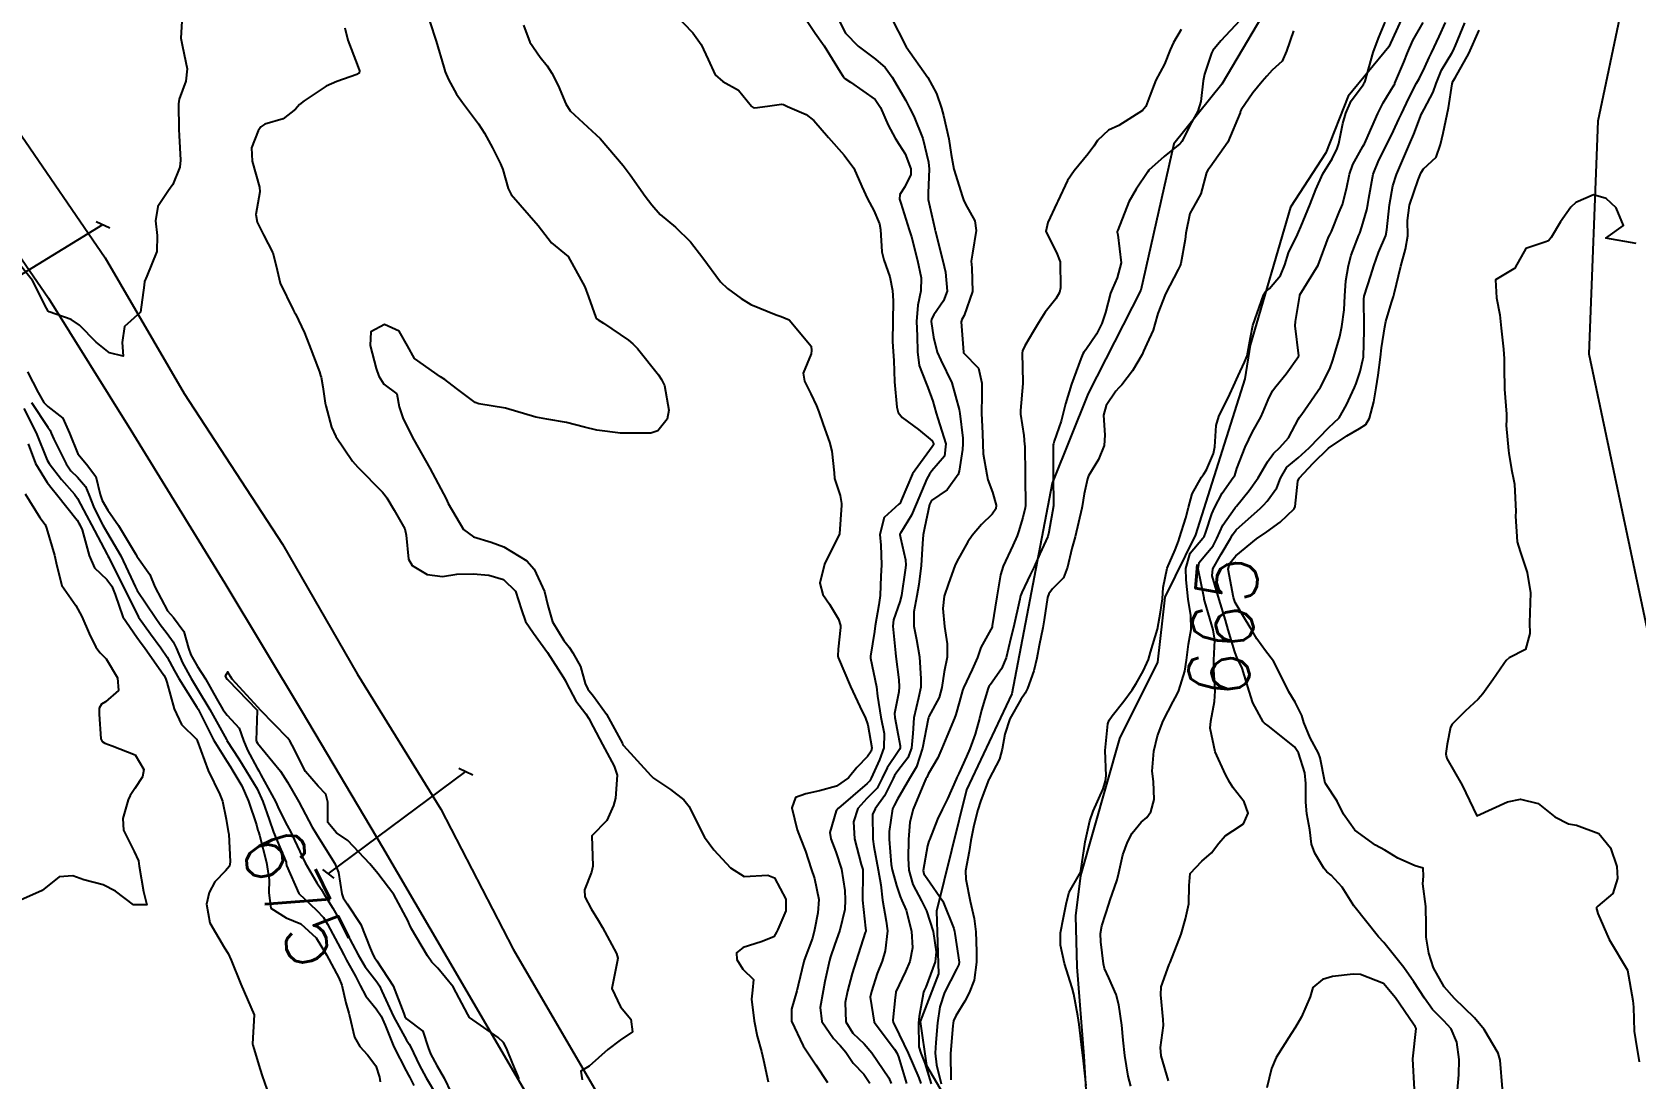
# Model space of a CAD drawing. Header units: metres. Extents: x 292545 to 299085, y 7450245 to 7463078.
# Drawn here: x 295154.9 to 295260, y 7462517.5 to 7462586.2 of the extents above; entities that cross this region are included whole.
import ezdxf
from ezdxf.enums import TextEntityAlignment as Align

# ---------------------------------------------------------------- set-up
doc = ezdxf.new("R2010")
doc.units = ezdxf.units.M
for name, color, linetype in [('Cotas', 45, 'Continuous'), ('Curvas de Nivel 1m', 11, 'Continuous'), ('Curvas de Nivel 5m', 15, 'Continuous'), ('Hidrografia', 140, 'Continuous'), ('Linha Férrea', 20, 'Continuous'), ('Pórtico', 62, 'Continuous')]:
    doc.layers.add(name, color=color, linetype=linetype)
doc.styles.add('Style-STANDARD', font='STANDARD.shx')

msp = doc.modelspace()

# ---------------------------------------------------------------- linework, layer by layer
at = {"layer": 'Curvas de Nivel 1m', "flags": 128}
for points, elevation in [([(295164.72, 7462587.28), (295164.63, 7462585.79), (295164.73, 7462585.25), (295165.04, 7462583.78), (295164.96, 7462582.98), (295164.51, 7462581.79), (295164.46, 7462581.48), (295164.49, 7462579.79), (295164.51, 7462579.4), (295164.61, 7462577.78), (295164.55, 7462577.33), (295164.09, 7462576.19), (295163.81, 7462575.79), (295163.12, 7462574.75), (295162.97, 7462573.81), (295163.07, 7462572.84), (295163.06, 7462571.8), (295162.4, 7462570.19), (295162.25, 7462569.82), (295162.23, 7462569.59), (295161.98, 7462567.82), (295160.94, 7462566.87), (295160.77, 7462565.83), (295160.84, 7462564.94), (295159.95, 7462565.14), (295159.07, 7462565.85), (295157.97, 7462566.96), (295157.44, 7462567.34), (295155.98, 7462567.85), (295155.92, 7462567.89), (295155.81, 7462568.07), (295154.89, 7462569.9), (295154.02, 7462570.98)], 673), ([(295175.38, 7462586.48), (295175.57, 7462585.66), (295176.18, 7462584.06), (295176.33, 7462583.65), (295176.32, 7462583.5), (295176.17, 7462583.4), (295174.86, 7462582.96), (295174.16, 7462582.64), (295172.71, 7462581.69), (295172.41, 7462581.43), (295172.14, 7462581.13), (295171.33, 7462580.51), (295170.13, 7462580.14), (295169.87, 7462579.98), (295169.69, 7462579.72), (295169.25, 7462578.59), (295169.3, 7462577.73), (295169.78, 7462576.02), (295169.81, 7462575.72), (295169.55, 7462574.23), (295169.63, 7462573.72), (295170.04, 7462572.9), (295170.66, 7462571.71), (295170.87, 7462570.86), (295171.14, 7462569.71), (295171.99, 7462567.97), (295172.08, 7462567.8), (295172.14, 7462567.7), (295172.74, 7462566.46), (295173.04, 7462565.68), (295173.71, 7462563.9), (295173.79, 7462563.67), (295173.82, 7462563.56), (295173.93, 7462562.91), (295174.09, 7462561.85), (295174.12, 7462561.68), (295174.51, 7462560.28), (295174.78, 7462559.67), (295175.87, 7462558.05), (295176.22, 7462557.65), (295177.85, 7462556.01), (295178.01, 7462555.8), (295178.12, 7462555.63), (295178.62, 7462554.83), (295179.31, 7462553.61), (295179.4, 7462553.2), (295179.55, 7462551.61), (295179.79, 7462551.21), (295180.78, 7462550.6), (295181.78, 7462550.48), (295182.73, 7462550.63), (295183.78, 7462550.66), (295184.81, 7462550.57), (295185.78, 7462550.29), (295186.57, 7462549.52), (295186.97, 7462548.3), (295187.23, 7462547.52), (295187.74, 7462546.76), (295188.66, 7462545.5), (295189.71, 7462543.86), (295189.84, 7462543.63), (295189.91, 7462543.49), (295190.53, 7462542.32), (295191.17, 7462541.47), (295191.38, 7462541.17), (295191.66, 7462540.61), (295192.26, 7462539.45), (295193.04, 7462538.04), (295193.24, 7462537.44), (295193.12, 7462535.94), (295192.99, 7462535.45), (295192.56, 7462534.48), (295191.58, 7462533.46), (295191.64, 7462531.47), (295191.55, 7462531.09), (295191.09, 7462529.92), (295191.12, 7462529.47), (295191.52, 7462528.67), (295191.99, 7462527.94), (295192.27, 7462527.46), (295193.18, 7462525.75), (295193.28, 7462525.44), (295193.24, 7462525.2), (295192.89, 7462523.45), (295193.44, 7462522.24), (295194.13, 7462521.43), (295194.23, 7462520.62), (295193.42, 7462520.07), (295192.63, 7462519.45), (295191.4, 7462518.35), (295190.84, 7462518.03), (295190.94, 7462517.47)], 672), ([(295180.94, 7462586.87), (295181.36, 7462585.59), (295181.86, 7462583.9), (295181.96, 7462583.58), (295182.17, 7462583.08), (295182.7, 7462582.11), (295183.09, 7462581.57), (295184.13, 7462580.17), (295184.53, 7462579.55), (295185.06, 7462578.59), (295185.59, 7462577.54), (295185.74, 7462577.17), (295186.08, 7462575.94), (295186.28, 7462575.53), (295188.05, 7462573.51), (295188.92, 7462572.37), (295190.03, 7462571.48), (295191.11, 7462569.47), (295191.36, 7462568.83), (295191.84, 7462567.46), (295191.89, 7462567.37), (295191.98, 7462567.31), (295192.34, 7462567.1), (295193.97, 7462565.99), (295194.27, 7462565.74), (295194.56, 7462565.43), (295195.94, 7462563.71), (295196.14, 7462563.41), (295196.33, 7462563.01), (295196.62, 7462561.4), (295196.5, 7462560.8), (295195.89, 7462560.04), (295195.43, 7462559.88), (295193.89, 7462559.87), (295193.46, 7462559.87), (295191.89, 7462560.07), (295191.1, 7462560.27), (295189.9, 7462560.59), (295188.61, 7462560.8), (295187.91, 7462560.93), (295185.91, 7462561.53), (295184.17, 7462561.81), (295183.92, 7462561.9), (295182.7, 7462562.8), (295181.93, 7462563.4), (295181.65, 7462563.58), (295179.95, 7462564.77), (295179.48, 7462565.61), (295178.93, 7462566.57), (295177.98, 7462567), (295177.08, 7462566.53), (295177.04, 7462565.64), (295177.44, 7462564.13), (295177.61, 7462563.63), (295177.93, 7462563.09), (295178.78, 7462562.47), (295178.94, 7462561.61), (295179.18, 7462560.88), (295179.81, 7462559.6), (295179.89, 7462559.44), (295180.95, 7462557.59), (295181.85, 7462555.91), (295182.01, 7462555.58), (295182.15, 7462555.26), (295183.16, 7462553.57), (295183.81, 7462553.08), (295184.98, 7462552.72), (295185.8, 7462552.43), (295187.3, 7462551.51), (295187.79, 7462550.97), (295188.46, 7462549.5), (295188.68, 7462548.58), (295188.99, 7462547.5), (295189.73, 7462546.29), (295190.08, 7462545.84), (295190.33, 7462545.48), (295190.82, 7462544.58), (295191.14, 7462543.47), (295191.31, 7462543.08), (295191.68, 7462542.62), (295192.54, 7462541.45), (295193.58, 7462539.52), (295193.61, 7462539.44), (295193.65, 7462539.39), (295195.45, 7462537.42), (295195.62, 7462537.25), (295196.72, 7462536.51), (295197.61, 7462535.82), (295197.95, 7462535.39), (295198.31, 7462534.67), (295198.95, 7462533.38), (295199.57, 7462532.55), (295200.66, 7462531.36), (295201.55, 7462530.8), (295203.12, 7462530.89), (295203.55, 7462530.71), (295204.28, 7462529.31), (295204.29, 7462528.54), (295203.77, 7462527.32), (295203.68, 7462527.14), (295203.5, 7462526.85), (295202.68, 7462526.52), (295201.49, 7462526.14), (295201.05, 7462525.79), (295201.08, 7462525.35), (295201.48, 7462524.71), (295202.17, 7462524.04), (295202.11, 7462523.34), (295202.04, 7462522.76), (295202.21, 7462521.34), (295202.42, 7462520.33), (295202.7, 7462519.33), (295202.82, 7462518.75), (295203.14, 7462517.32)], 671), ([(295196.97, 7462587.4), (295198.2, 7462586.14), (295198.73, 7462585.38), (295199.2, 7462584.39), (295199.66, 7462583.38), (295200.17, 7462582.95), (295201.19, 7462582.38), (295202.04, 7462581.34), (295202.09, 7462581.29), (295202.14, 7462581.25), (295202.26, 7462581.22), (295203.08, 7462581.33), (295204, 7462581.47), (295204.14, 7462581.43), (295204.41, 7462581.32), (295205.63, 7462580.79), (295206.13, 7462580.4), (295207.08, 7462579.28), (295208.11, 7462578.12), (295208.74, 7462577.26), (295209.27, 7462576.07), (295209.64, 7462575.25), (295210.07, 7462574.48), (295210.43, 7462573.61), (295210.5, 7462573.24), (295210.58, 7462571.78), (295210.71, 7462571.24), (295211.11, 7462570.14), (295211.28, 7462569.23), (295211.32, 7462568.56), (295211.31, 7462567.23), (295211.29, 7462565.9), (295211.33, 7462565.23), (295211.37, 7462564.65), (295211.42, 7462563.24), (295211.56, 7462561.59), (295211.66, 7462561.23), (295211.91, 7462560.91), (295212.98, 7462560.13), (295213.89, 7462559.38), (295213.98, 7462559.2), (295213.97, 7462559.11), (295213.88, 7462558.99), (295212.6, 7462557.22), (295211.85, 7462555.47), (295211.78, 7462555.29), (295211.7, 7462555.23), (295210.73, 7462554.34), (295210.46, 7462553.24), (295210.52, 7462552.53), (295210.56, 7462551.24), (295210.53, 7462550.49), (295210.48, 7462549.24), (295210.38, 7462548.62), (295210.15, 7462547.25), (295210.11, 7462546.88), (295209.84, 7462545.25), (295209.85, 7462545.12), (295210.23, 7462543.24), (295210.31, 7462542.62), (295210.51, 7462541.24), (295210.73, 7462540.17), (295210.72, 7462539.24), (295210.43, 7462538.46), (295209.89, 7462537.25), (295209.79, 7462537.08), (295209.62, 7462536.89), (295207.75, 7462535.28), (295207.6, 7462535.1), (295207.18, 7462533.69), (295207.24, 7462533.28), (295207.57, 7462532.42), (295207.94, 7462531.27), (295208.16, 7462529.89), (295208.19, 7462529.27), (295208.17, 7462528.63), (295207.84, 7462527.28), (295207.49, 7462526.29), (295207.23, 7462525.54), (295207.15, 7462525.28), (295206.85, 7462523.91), (295206.73, 7462523.29), (295206.54, 7462522.2), (295206.66, 7462521.29), (295207.42, 7462520.17), (295207.86, 7462519.72), (295208.22, 7462519.27), (295208.7, 7462518.55), (295209.4, 7462517.83), (295209.79, 7462517.25)], 669), ([(295205.42, 7462587.3), (295206.21, 7462586.11), (295206.81, 7462585.28), (295207.86, 7462583.59), (295208.05, 7462583.27), (295208.17, 7462583.15), (295208.53, 7462582.9), (295210.15, 7462581.76), (295210.5, 7462581.24), (295210.99, 7462580.09), (295211.45, 7462579.23), (295211.72, 7462578.82), (295212.11, 7462578.21), (295212.48, 7462577.22), (295212.48, 7462576.84), (295212.09, 7462576.04), (295211.76, 7462575.54), (295211.75, 7462575.22), (295211.82, 7462574.97), (295212.06, 7462574.26), (295212.38, 7462573.22), (295212.52, 7462572.75), (295212.93, 7462571.21), (295213.16, 7462570.06), (295213.14, 7462569.21), (295212.94, 7462568.27), (295212.86, 7462567.21), (295212.91, 7462566.27), (295212.93, 7462565.21), (295213.04, 7462564.31), (295213.47, 7462563.21), (295213.6, 7462562.88), (295213.92, 7462561.98), (295214.14, 7462561.2), (295214.26, 7462560.84), (295214.78, 7462559.19), (295214.7, 7462558.37), (295213.86, 7462557.4), (295213.7, 7462557.2), (295213.54, 7462556.89), (295212.84, 7462555.22), (295212.54, 7462554.51), (295211.81, 7462553.33), (295211.77, 7462553.27), (295211.77, 7462553.23), (295211.81, 7462553.02), (295212.14, 7462551.57), (295212.15, 7462551.22), (295212.11, 7462550.9), (295211.87, 7462549.23), (295211.76, 7462548.82), (295211.34, 7462547.64), (295211.3, 7462547.23), (295211.48, 7462545.48), (295211.51, 7462545.23), (295211.7, 7462543.7), (295211.73, 7462543.23), (295211.69, 7462542.92), (295211.41, 7462541.5), (295211.43, 7462541.23), (295211.66, 7462540.07), (295211.79, 7462539.37), (295211.79, 7462539.23), (295211.75, 7462539.13), (295211.65, 7462538.99), (295210.94, 7462537.93), (295210.61, 7462537.24), (295210.27, 7462536.59), (295209.61, 7462535.91), (295209.02, 7462535.26), (295208.72, 7462534.39), (295208.8, 7462533.26), (295209.23, 7462531.58), (295209.33, 7462531.25), (295209.35, 7462531.05), (295209.32, 7462529.25), (295209.51, 7462527.4), (295209.53, 7462527.25), (295209.53, 7462527.22), (295209.5, 7462527.13), (295208.9, 7462525.26), (295208.65, 7462524.44), (295208.33, 7462523.27), (295208.18, 7462522.54), (295208.22, 7462521.27), (295208.69, 7462520.52), (295209.42, 7462519.82), (295209.94, 7462519.24), (295211.04, 7462517.59), (295211.19, 7462517.23)], 668), ([(295207.62, 7462587.28), (295208.21, 7462586.12), (295209.03, 7462585.26), (295210.18, 7462584.42), (295210.8, 7462583.86), (295211.26, 7462583.23), (295212.15, 7462581.7), (295212.41, 7462581.22), (295212.68, 7462580.67), (295213.28, 7462579.21), (295213.65, 7462577.66), (295213.69, 7462577.2), (295213.63, 7462575.65), (295213.63, 7462575.2), (295214.05, 7462573.28), (295214.07, 7462573.2), (295214.08, 7462573.17), (295214.58, 7462571.19), (295214.77, 7462570.44), (295214.87, 7462569.19), (295214.63, 7462568.56), (295213.99, 7462567.65), (295213.84, 7462567.35), (295213.82, 7462567.2), (295213.97, 7462566.17), (295214.22, 7462565.2), (295214.46, 7462564.68), (295215.17, 7462563.19), (295215.66, 7462561.43), (295215.71, 7462561.18), (295215.89, 7462559.55), (295215.9, 7462559.18), (295215.88, 7462558.82), (295215.66, 7462557.39), (295215.6, 7462557.18), (295214.87, 7462556.17), (295213.85, 7462555.47), (295213.7, 7462555.2), (295213.38, 7462553.65), (295213.29, 7462553.21), (295213.25, 7462552.65), (295213.16, 7462551.21), (295213.02, 7462549.96), (295212.89, 7462549.21), (295212.69, 7462548.15), (295212.69, 7462547.22), (295212.86, 7462546.34), (295213.05, 7462545.21), (295213.15, 7462543.76), (295213.14, 7462543.21), (295212.98, 7462542.51), (295212.68, 7462541.21), (295212.62, 7462540.17), (295212.52, 7462539.22), (295212.28, 7462538.59), (295211.63, 7462537.72), (295211.42, 7462537.43), (295211.33, 7462537.23), (295210.77, 7462536.08), (295210.14, 7462535.24), (295209.98, 7462534.86), (295210, 7462533.25), (295210.05, 7462532.77), (295210.35, 7462531.24), (295210.52, 7462530.26), (295210.63, 7462529.24), (295210.88, 7462527.87), (295210.96, 7462527.24), (295210.81, 7462525.92), (295210.61, 7462525.24), (295210.29, 7462524.43), (295209.9, 7462523.25), (295209.82, 7462522.88), (295210.09, 7462521.24), (295211.42, 7462519.47), (295211.56, 7462519.23), (295211.67, 7462518.97), (295212.21, 7462517.22)], 667), ([(295211.15, 7462587.24), (295212.19, 7462585.22), (295213.6, 7462583.21), (295214.16, 7462582.16), (295214.5, 7462581.2), (295214.62, 7462580.71), (295214.98, 7462579.19), (295215.14, 7462578.17), (295215.31, 7462577.19), (295215.87, 7462575.38), (295215.94, 7462575.18), (295216.07, 7462574.9), (295216.69, 7462573.8), (295216.78, 7462573.17), (295216.54, 7462571.68), (295216.45, 7462571.17), (295216.48, 7462570.72), (295216.53, 7462569.17), (295215.99, 7462567.6), (295215.83, 7462567.34), (295215.78, 7462567.18), (295215.93, 7462565.2), (295215.94, 7462565.18), (295215.95, 7462565.16), (295216.93, 7462564.15), (295217.15, 7462563.16), (295217.15, 7462562.39), (295217.13, 7462561.16), (295217.18, 7462559.88), (295217.2, 7462559.16), (295217.24, 7462558.52), (295217.47, 7462557.16), (295217.54, 7462556.83), (295217.85, 7462556.02), (295218.09, 7462555.15), (295218.07, 7462554.92), (295217.83, 7462554.57), (295217.11, 7462553.88), (295216.5, 7462553.17), (295216.23, 7462552.75), (295215.8, 7462552), (295215.51, 7462551.47), (295215.38, 7462551.18), (295214.95, 7462550.01), (295214.67, 7462549.19), (295214.58, 7462548.37), (295214.69, 7462547.19), (295214.86, 7462546.06), (295214.87, 7462545.19), (295214.68, 7462544.22), (295214.51, 7462543.19), (295214.34, 7462542.54), (295213.67, 7462541.3), (295213.64, 7462541.2), (295213.62, 7462541.15), (295213.26, 7462539.21), (295212.85, 7462538), (295212.4, 7462537.22), (295211.61, 7462535.87), (295211.39, 7462535.45), (295211.29, 7462535.23), (295211.07, 7462533.74), (295211.07, 7462533.24), (295211.2, 7462531.59), (295211.27, 7462531.23), (295211.54, 7462530.2), (295211.78, 7462529.48), (295211.9, 7462529.22), (295212.17, 7462528.58), (295212.52, 7462527.22), (295212.6, 7462526.11), (295212.42, 7462525.22), (295212.14, 7462524.56), (295211.5, 7462523.23), (295211.5, 7462523.2), (295211.46, 7462522.86), (295211.3, 7462521.37), (295211.32, 7462521.23), (295211.43, 7462521.02), (295212.32, 7462519.22), (295213.01, 7462517.59), (295213.14, 7462517.21)], 666), ([(295234.06, 7462586.96), (295232.82, 7462585.61), (295232.28, 7462584.99), (295232.19, 7462584.81), (295231.75, 7462583.43), (295231.66, 7462583), (295231.51, 7462581.64), (295231.3, 7462581), (295230.89, 7462580.25), (295230.25, 7462579.01), (295230.2, 7462578.93), (295230.12, 7462578.86), (295229.1, 7462578.03), (295228.1, 7462577.13), (295228.02, 7462577.03), (295227.25, 7462575.88), (295226.79, 7462575.05), (295226.05, 7462573.19), (295226.02, 7462573.1), (295226.02, 7462573.06), (295226.05, 7462572.89), (295226.27, 7462571.06), (295226.01, 7462570.06), (295225.7, 7462569.37), (295225.58, 7462569.06), (295225.26, 7462567.8), (295225.02, 7462567.07), (295224.67, 7462566.38), (295223.96, 7462565.35), (295223.84, 7462565.2), (295223.76, 7462565.08), (295223.63, 7462564.76), (295223.02, 7462563.09), (295222.63, 7462561.81), (295222.46, 7462561.1), (295222.34, 7462560.67), (295221.89, 7462559.35), (295221.83, 7462559.17), (295221.82, 7462559.11), (295221.81, 7462557.16), (295221.81, 7462557.11), (295221.84, 7462555.11), (295221.54, 7462553.39), (295221.46, 7462553.11), (295220.95, 7462551.97), (295220.57, 7462551.12), (295220.32, 7462550.59), (295219.77, 7462549.43), (295219.68, 7462549.22), (295219.65, 7462549.13), (295219.63, 7462549), (295219.22, 7462547.14), (295219.05, 7462546.45), (295218.74, 7462545.14), (295218.44, 7462544.42), (295217.7, 7462543.4), (295217.6, 7462543.26), (295217.56, 7462543.16), (295217.12, 7462541.72), (295216.98, 7462541.17), (295216.7, 7462540.13), (295216.36, 7462539.17), (295216.14, 7462538.68), (295215.63, 7462537.56), (295215.5, 7462537.3), (295215.45, 7462537.18), (295214.9, 7462535.9), (295214.54, 7462535.19), (295214.24, 7462534.55), (295213.7, 7462533.2), (295213.66, 7462533.11), (295213.57, 7462532.8), (295213.29, 7462531.2), (295213.33, 7462530.98), (295213.55, 7462530.67), (295214.59, 7462529.19), (295215.3, 7462527.38), (295215.36, 7462527.18), (295215.38, 7462527.06), (295215.49, 7462526.33), (295215.65, 7462525.18), (295215.63, 7462525.03), (295215.48, 7462524.73), (295214.7, 7462523.19), (295214.39, 7462522.26), (295214.23, 7462521.2), (295214.13, 7462519.91), (295214.08, 7462519.2), (295214.16, 7462518.44), (295214.48, 7462517.19)], 664), ([(295223.98, 7462517.08), (295223.8, 7462518.7), (295223.76, 7462519.08), (295223.73, 7462519.4), (295223.52, 7462521.09), (295223.44, 7462521.65), (295223.18, 7462523.09), (295223.07, 7462523.49), (295222.56, 7462525.1), (295222.31, 7462526.29), (295222.29, 7462527.1), (295222.5, 7462528.12), (295222.7, 7462529.1), (295222.86, 7462529.77), (295223.55, 7462530.95), (295223.62, 7462531.09), (295223.64, 7462531.18), (295223.92, 7462533.08), (295224.22, 7462534.46), (295224.44, 7462535.08), (295225.09, 7462536.54), (295225.26, 7462537.07), (295225.29, 7462537.4), (295225.22, 7462539.07), (295225.41, 7462540.81), (295225.5, 7462541.06), (295225.68, 7462541.34), (295226.45, 7462542.29), (295227, 7462543.05), (295227.27, 7462543.47), (295227.71, 7462544.27), (295227.97, 7462544.79), (295228.06, 7462545.03), (295228.21, 7462545.52), (295228.65, 7462547.03), (295228.86, 7462548.13), (295228.98, 7462549.02), (295229.04, 7462549.75), (295229.3, 7462551.02), (295229.81, 7462552.23), (295230.03, 7462552.79), (295230.11, 7462553.01), (295230.51, 7462554.32), (295230.69, 7462555), (295230.94, 7462555.91), (295231.54, 7462556.99), (295231.68, 7462557.17), (295231.87, 7462557.47), (295232.33, 7462558.54), (295232.42, 7462558.98), (295232.5, 7462560.38), (295232.67, 7462560.98), (295233.4, 7462562.44), (295233.65, 7462562.96), (295233.94, 7462563.64), (295234.36, 7462564.54), (295234.53, 7462564.95), (295234.76, 7462566.16), (295234.91, 7462566.95), (295235.19, 7462567.75), (295235.62, 7462568.94), (295235.77, 7462569.17), (295236.01, 7462569.36), (295236.73, 7462570.22), (295237.01, 7462570.93), (295237.25, 7462571.71), (295237.84, 7462572.92), (295237.91, 7462573.06), (295238.06, 7462573.41), (295238.68, 7462574.91), (295239.05, 7462575.87), (295239.49, 7462576.9), (295240.11, 7462577.88), (295240.45, 7462578.55), (295240.55, 7462578.89), (295240.81, 7462580.2), (295241.01, 7462580.88), (295241.36, 7462581.68), (295242.17, 7462582.75), (295242.21, 7462582.83), (295242.23, 7462582.87), (295242.28, 7462582.97), (295242.79, 7462584.86), (295243.15, 7462585.8), (295243.58, 7462586.85)], 663), ([(295226.91, 7462517.04), (295226.73, 7462517.71), (295226.52, 7462519.05), (295226.4, 7462520.07), (295226.31, 7462521.05), (295226.13, 7462522.38), (295225.94, 7462523.06), (295225.47, 7462524.15), (295225.19, 7462524.77), (295225.11, 7462525.07), (295224.95, 7462526.52), (295224.93, 7462527.07), (295225.01, 7462527.57), (295225.48, 7462529.06), (295225.53, 7462529.21), (295226.02, 7462530.59), (295226.12, 7462531.05), (295226.39, 7462532.23), (295226.69, 7462533.05), (295226.99, 7462533.64), (295227.59, 7462534.36), (295227.96, 7462534.68), (295228.23, 7462535.03), (295228.44, 7462535.85), (295228.39, 7462537.03), (295228.31, 7462537.71), (295228.41, 7462539.03), (295228.65, 7462540.03), (295229.03, 7462541.02), (295229.69, 7462542.27), (295229.95, 7462542.75), (295230.06, 7462543.01), (295230.45, 7462544.27), (295230.56, 7462545), (295230.7, 7462546.04), (295230.87, 7462547), (295230.84, 7462547.91), (295230.67, 7462549), (295230.54, 7462550.25), (295230.52, 7462551), (295230.8, 7462552), (295231.63, 7462552.99), (295231.71, 7462553.09), (295231.82, 7462553.39), (295232.23, 7462554.58), (295232.4, 7462554.98), (295232.89, 7462555.94), (295233.63, 7462556.97), (295233.72, 7462557.11), (295233.87, 7462557.56), (295234.41, 7462558.96), (295234.88, 7462559.96), (295235.43, 7462560.94), (295235.59, 7462561.27), (295235.92, 7462562.07), (295236.21, 7462562.66), (295236.41, 7462562.94), (295237.1, 7462563.77), (295237.91, 7462564.92), (295237.92, 7462564.95), (295237.68, 7462566.92), (295237.7, 7462567.21), (295237.99, 7462568.92), (295238, 7462568.95), (295239.19, 7462570.9), (295239.88, 7462572.73), (295239.95, 7462572.89), (295240.06, 7462573.12), (295240.58, 7462574.37), (295240.78, 7462574.88), (295241.06, 7462575.9), (295241.25, 7462576.88), (295241.47, 7462577.51), (295242.12, 7462578.68), (295242.19, 7462578.8), (295242.23, 7462578.87), (295242.32, 7462579.06), (295243.11, 7462580.86), (295243.45, 7462581.55), (295244.17, 7462582.73), (295244.21, 7462582.8), (295244.23, 7462582.84), (295244.8, 7462584.22), (295245.04, 7462584.83), (295245.39, 7462585.64), (295246.08, 7462586.82)], 664), ([(295248.33, 7462516.79), (295248.41, 7462517.78), (295248.43, 7462518.79), (295248.29, 7462519.93), (295247.91, 7462520.8), (295247.44, 7462521.33), (295246.7, 7462522.07), (295246.16, 7462522.82), (295245.47, 7462523.89), (295244.81, 7462524.84), (295243.5, 7462526.47), (295243.15, 7462526.85), (295241.53, 7462528.87), (295240.76, 7462530.09), (295240.04, 7462530.89), (295239.76, 7462531.11), (295239.56, 7462531.34), (295238.98, 7462532.32), (295238.76, 7462532.91), (295238.64, 7462533.85), (295238.46, 7462534.91), (295238.38, 7462535.68), (295238.39, 7462536.91), (295238.32, 7462537.6), (295237.9, 7462538.92), (295237.65, 7462539.3), (295235.92, 7462540.69), (295235.67, 7462540.86), (295235.58, 7462540.94), (295234.92, 7462542.19), (295234.67, 7462542.96), (295234.22, 7462544.46), (295233.98, 7462544.97), (295233.89, 7462545.13), (295233.73, 7462545.53), (295233.3, 7462546.97), (295233.12, 7462547.61), (295232.7, 7462548.98), (295232.24, 7462550.53), (295232.28, 7462550.99), (295232.84, 7462551.95), (295233.44, 7462552.97), (295233.57, 7462553.22), (295233.82, 7462553.53), (295235.41, 7462554.95), (295235.62, 7462555.16), (295235.84, 7462555.42), (295236.49, 7462556.3), (295236.73, 7462556.93), (295237.14, 7462557.66), (295237.88, 7462558.26), (295238.61, 7462558.91), (295239.9, 7462560.26), (295240.23, 7462560.55), (295240.58, 7462560.88), (295241.06, 7462561.73), (295241.57, 7462562.87), (295241.68, 7462563.13), (295241.94, 7462563.92), (295242.13, 7462564.69), (295242.16, 7462564.87), (295242.21, 7462566.63), (295242.22, 7462566.87), (295242.19, 7462568.68), (295242.22, 7462568.87), (295242.65, 7462570.23), (295242.85, 7462570.86), (295243.16, 7462571.73), (295243.62, 7462572.85), (295243.7, 7462573.21), (295243.86, 7462574.85), (295244.09, 7462576.11), (295244.32, 7462576.84), (295244.86, 7462578.08), (295245.19, 7462578.83), (295245.47, 7462579.49), (295245.97, 7462580.82), (295246.03, 7462580.94), (295246.15, 7462581.14), (295246.74, 7462582.24), (295246.94, 7462582.81), (295247.29, 7462583.7), (295247.95, 7462584.8), (295248.04, 7462584.96), (295248.2, 7462585.31), (295248.8, 7462586.79)], 666), ([(295237.57, 7462586.28), (295237.12, 7462584.93), (295236.83, 7462584.29), (295236.18, 7462583.69), (295235.82, 7462583.3), (295235.52, 7462582.95), (295234.92, 7462582.2), (295234.14, 7462581.09), (295234.1, 7462581), (295234.09, 7462580.96), (295234.07, 7462580.89), (295233.26, 7462578.97), (295232.11, 7462577.32), (295231.95, 7462577.14), (295231.87, 7462576.99), (295231.49, 7462575.59), (295231.18, 7462575), (295230.79, 7462574.28), (295230.52, 7462573.01), (295230.47, 7462572.58), (295230.2, 7462571.01), (295230.15, 7462570.88), (295230.02, 7462570.62), (295229.19, 7462569.02), (295228.69, 7462567.73), (295228.49, 7462567.03), (295228.37, 7462566.64), (295227.96, 7462565.75), (295227.75, 7462565.25), (295227.65, 7462565.04), (295227.01, 7462563.98), (295226.32, 7462563.06), (295226.13, 7462562.85), (295225.93, 7462562.63), (295225.29, 7462561.7), (295225.11, 7462561.07), (295225.2, 7462559.76), (295225.17, 7462559.07), (295224.79, 7462558.15), (295224.14, 7462557.08), (295224.06, 7462556.88), (295223.85, 7462555.91), (295223.72, 7462555.08), (295223.7, 7462554.95), (295223.26, 7462553.09), (295223.04, 7462552.32), (295222.75, 7462551.1), (295222.5, 7462550.38), (295221.77, 7462549.68), (295221.53, 7462549.35), (295221.45, 7462549.11), (295221.23, 7462547.63), (295221.14, 7462547.12), (295220.9, 7462545.95), (295220.75, 7462545.12), (295220.55, 7462544.28), (295220.14, 7462543.13), (295219.98, 7462542.83), (295219.69, 7462542.42), (295218.98, 7462541.14), (295218.66, 7462540.14), (295218.47, 7462539.15), (295218.29, 7462538.5), (295217.62, 7462537.2), (295217.61, 7462537.18), (295217.06, 7462535.72), (295216.87, 7462535.17), (295216.61, 7462534.15), (295216.41, 7462533.17), (295216.31, 7462532.43), (295216.08, 7462531.17), (295216.09, 7462530.63), (295216.38, 7462529.17), (295216.63, 7462528.05), (295216.75, 7462527.17), (295216.79, 7462525.87), (295216.8, 7462525.17), (295216.64, 7462524), (295216.32, 7462523.17), (295216.02, 7462522.61), (295215.44, 7462521.66), (295215.29, 7462521.32), (295215.27, 7462521.18), (295215.25, 7462521), (295215.08, 7462519.19), (295215.11, 7462517.46)], 663), ([(295251.27, 7462516.88), (295251.12, 7462518.76), (295250.99, 7462519.2), (295250.08, 7462520.77), (295249.44, 7462521.53), (295248.13, 7462522.79), (295247.46, 7462523.56), (295246.75, 7462524.81), (295246.44, 7462525.76), (295246.28, 7462526.82), (295246.28, 7462527.59), (295246.26, 7462528.82), (295246.05, 7462530.31), (295246.09, 7462530.82), (295246.07, 7462531.34), (295245.56, 7462531.5), (295244.41, 7462532), (295243.57, 7462532.52), (295242.96, 7462532.86), (295241.59, 7462533.83), (295240.86, 7462534.88), (295240.45, 7462535.73), (295239.68, 7462536.9), (295239.66, 7462536.93), (295239.62, 7462537.02), (295239.33, 7462538.59), (295239.21, 7462538.9), (295238.66, 7462539.9), (295238.26, 7462540.91), (295238.13, 7462541.37), (295237.69, 7462542.23), (295237.27, 7462542.92), (295236.83, 7462543.8), (295236.27, 7462544.93), (295235.73, 7462545.6), (295235.17, 7462546.38), (295234.84, 7462546.95), (295234.43, 7462547.64), (295233.76, 7462548.78), (295233.69, 7462548.97), (295233.65, 7462549.09), (295233.3, 7462550.97), (295233.41, 7462551.36), (295233.8, 7462551.84), (295235.16, 7462552.95), (295235.82, 7462553.41), (295236.7, 7462554.05), (295237.63, 7462554.92), (295237.69, 7462555.07), (295237.86, 7462556.73), (295237.95, 7462556.92), (295238.87, 7462557.91), (295239.87, 7462558.89), (295241.07, 7462559.7), (295241.9, 7462560.19), (295242.31, 7462560.45), (295242.57, 7462560.86), (295242.85, 7462561.93), (295243, 7462562.86), (295243.12, 7462563.68), (295243.27, 7462564.86), (295243.34, 7462565.48), (295243.56, 7462566.85), (295243.63, 7462567.21), (295244, 7462568.45), (295244.13, 7462568.85), (295244.17, 7462569.01), (295244.61, 7462570.84), (295244.93, 7462571.94), (295245.07, 7462572.83), (295245.06, 7462573.83), (295245.18, 7462574.83), (295245.76, 7462576.49), (295245.88, 7462576.82), (295245.94, 7462576.98), (295246.1, 7462577.23), (295246.94, 7462577.98), (295247.21, 7462578.81), (295247.38, 7462579.56), (295247.65, 7462580.8), (295247.73, 7462581.22), (295247.98, 7462582.8), (295248.03, 7462582.95), (295248.18, 7462583.2), (295249.07, 7462584.79), (295249.74, 7462586.31)], 667), ([(295260.05, 7462572.33), (295258.05, 7462572.68), (295259.22, 7462573.51), (295258.74, 7462574.67), (295258.08, 7462575.27), (295257.25, 7462575.52), (295256.08, 7462575.02), (295255.76, 7462574.7), (295255.09, 7462573.74), (295254.46, 7462572.72), (295254.29, 7462572.49), (295254.05, 7462572.42), (295252.8, 7462571.99), (295252.12, 7462570.75), (295252.08, 7462570.69), (295252.02, 7462570.67), (295250.83, 7462569.94), (295250.89, 7462568.76), (295251.11, 7462567.64), (295251.2, 7462566.76), (295251.34, 7462565.38), (295251.38, 7462564.76), (295251.38, 7462564.19), (295251.4, 7462562.76), (295251.54, 7462561.12), (295251.54, 7462560.76), (295251.53, 7462560.39), (295251.68, 7462558.75), (295251.7, 7462558.57), (295251.87, 7462557.5), (295252.03, 7462556.75), (295252.06, 7462556.54), (295252.15, 7462554.75), (295252.14, 7462554.44), (295252.25, 7462552.75), (295252.43, 7462552.12), (295252.9, 7462550.74), (295253.11, 7462549.4), (295253.1, 7462548.74), (295253.05, 7462547.43), (295253.08, 7462546.74), (295252.79, 7462545.68), (295251.72, 7462545.14), (295251.51, 7462544.96), (295251.37, 7462544.76), (295250.64, 7462543.71), (295249.99, 7462542.78), (295249.69, 7462542.43), (295248.83, 7462541.64), (295247.99, 7462540.8), (295247.87, 7462540.6), (295247.65, 7462539.49), (295247.57, 7462538.87), (295247.57, 7462538.8), (295247.58, 7462538.74), (295247.64, 7462538.55), (295248.63, 7462536.79), (295249.6, 7462534.78), (295251.61, 7462535.69), (295252.47, 7462535.88), (295253.61, 7462535.59), (295254.71, 7462534.72), (295255.6, 7462534.26), (295256.13, 7462534.16), (295257.59, 7462533.62), (295258.35, 7462532.67), (295258.77, 7462531.46), (295258.81, 7462530.67), (295258.52, 7462529.69), (295257.53, 7462528.85), (295257.44, 7462528.77), (295257.45, 7462528.68), (295257.46, 7462528.62), (295257.52, 7462528.38), (295258.28, 7462526.67), (295259.48, 7462524.66), (295259.83, 7462522.66), (295259.87, 7462522.23), (295259.91, 7462520.66), (295259.99, 7462520.1), (295260.25, 7462518.65)], 667), ([(295154.58, 7462563.9), (295155.28, 7462562.54), (295155.65, 7462561.89), (295155.91, 7462561.62), (295156.89, 7462560.86), (295157.32, 7462559.87), (295157.87, 7462558.52), (295158.44, 7462557.85), (295159.04, 7462557.03), (295159.34, 7462555.85), (295159.46, 7462555.46), (295159.83, 7462554.83), (295160.53, 7462553.83), (295161.66, 7462551.96), (295161.73, 7462551.82), (295161.79, 7462551.74), (295162.59, 7462550.62), (295162.91, 7462549.8), (295163.75, 7462548.23), (295164.15, 7462547.79), (295164.82, 7462546.87), (295165.12, 7462545.78), (295165.27, 7462545.33), (295165.71, 7462544.58), (295166.24, 7462543.76), (295166.97, 7462542.47), (295167.38, 7462541.75), (295167.67, 7462541.39), (295168.44, 7462540.52), (295168.73, 7462539.73), (295168.99, 7462539.08), (295169.63, 7462537.91), (295169.74, 7462537.72), (295169.87, 7462537.47), (295170.82, 7462535.71), (295171.06, 7462535.18), (295171.59, 7462534.14), (295171.84, 7462533.7), (295172.08, 7462533.19), (295172.77, 7462531.69), (295173.54, 7462530.39), (295173.82, 7462529.96), (295173.99, 7462529.67), (295174.58, 7462528.72), (295175.2, 7462527.65), (295175.5, 7462527.07), (295176.26, 7462525.65), (295176.72, 7462524.88), (295177.47, 7462523.9), (295177.64, 7462523.63), (295177.8, 7462523.28), (295178.56, 7462521.62), (295179.42, 7462520.07), (295179.6, 7462519.79), (295179.7, 7462519.61), (295180.26, 7462518.45), (295180.71, 7462517.59), (295181.38, 7462516.45)], 673), ([(295154.83, 7462561.9), (295155.9, 7462560.27), (295156.05, 7462560.05), (295156.13, 7462559.89), (295156.29, 7462559.48), (295157.11, 7462557.87), (295157.42, 7462557.42), (295157.85, 7462556.99), (295158.37, 7462556.38), (295158.59, 7462555.86), (295158.95, 7462554.97), (295159.51, 7462553.84), (295159.82, 7462553.31), (295160.69, 7462551.83), (295161.5, 7462550.1), (295161.63, 7462549.82), (295161.77, 7462549.56), (295162.93, 7462547.8), (295163.26, 7462547.32), (295163.73, 7462546.75), (295164.13, 7462546.2), (295164.31, 7462545.79), (295164.74, 7462544.81), (295165.3, 7462543.78), (295165.69, 7462543.13), (295166.53, 7462541.76), (295167.61, 7462539.79), (295167.63, 7462539.75), (295167.65, 7462539.72), (295168.43, 7462538.52), (295168.9, 7462537.73), (295169.62, 7462536.55), (295170.01, 7462535.72), (295170.41, 7462534.54), (295170.71, 7462533.71), (295171.52, 7462531.73), (295171.53, 7462531.7), (295171.53, 7462531.68), (295171.55, 7462531.52), (295172.35, 7462529.69), (295173.52, 7462528.6), (295173.97, 7462528.12), (295174.24, 7462527.67), (295175.09, 7462526.07), (295175.3, 7462525.66), (295175.48, 7462525.31), (295176.07, 7462524.25), (295176.39, 7462523.65), (295176.76, 7462522.95), (295177.44, 7462522.12), (295177.76, 7462521.63), (295178.02, 7462521.04), (295178.59, 7462519.62), (295179.4, 7462518.04), (295179.55, 7462517.76), (295179.63, 7462517.61), (295179.9, 7462517.09)], 674), ([(295154.61, 7462559.17), (295155.09, 7462557.9), (295155.85, 7462556.65), (295156.19, 7462556.23), (295156.47, 7462555.88), (295157.83, 7462554.17), (295157.94, 7462553.98), (295158, 7462553.87), (295158.15, 7462553.53), (295158.61, 7462551.86), (295158.97, 7462551.04), (295159.78, 7462550.28), (295160.1, 7462549.84), (295160.31, 7462549.29), (295160.83, 7462547.83), (295161.73, 7462546.49), (295162.02, 7462546.11), (295162.24, 7462545.81), (295163.5, 7462544.01), (295163.62, 7462543.8), (295163.7, 7462543.55), (295164.18, 7462541.79), (295164.66, 7462540.78), (295165.65, 7462539.8), (295165.68, 7462539.77), (295165.7, 7462539.72), (295166.42, 7462537.76), (295167.18, 7462536.18), (295167.36, 7462535.75), (295167.59, 7462534.55), (295167.73, 7462533.75), (295167.76, 7462533.57), (295167.85, 7462531.75), (295167.82, 7462531.48), (295167.55, 7462531.18), (295166.85, 7462530.44), (295166.49, 7462529.76), (295166.3, 7462528.99), (295166.53, 7462527.76), (295167.49, 7462526.13), (295167.72, 7462525.75), (295167.93, 7462525.3), (295168.55, 7462523.74), (295169.44, 7462521.73), (295169.33, 7462519.82), (295169.35, 7462519.73), (295169.41, 7462519.52), (295169.82, 7462518.14), (295169.95, 7462517.72), (295170.26, 7462516.84)], 676), ([(295154.41, 7462555.9), (295155.38, 7462554.35), (295155.72, 7462553.89), (295155.82, 7462553.64), (295156.33, 7462551.88), (295156.5, 7462551.17), (295156.83, 7462549.88), (295157.75, 7462548.57), (295158.14, 7462547.86), (295158.62, 7462546.74), (295159.06, 7462545.85), (295159.34, 7462545.47), (295159.72, 7462545.08), (295160.47, 7462543.83), (295160.53, 7462542.99), (295159.68, 7462542.26), (295159.42, 7462542.1), (295159.27, 7462541.85), (295159.27, 7462541.44), (295159.38, 7462539.84), (295159.47, 7462539.66), (295159.65, 7462539.54), (295160.12, 7462539.36), (295161.64, 7462538.77), (295162.19, 7462537.81), (295162.1, 7462537.34), (295161.61, 7462536.57), (295161.31, 7462536.12), (295161.18, 7462535.82), (295160.82, 7462534.6), (295160.87, 7462533.83), (295161.56, 7462532.43), (295161.84, 7462531.82), (295161.89, 7462531.47), (295162.17, 7462529.81), (295162.4, 7462528.94), (295161.52, 7462528.94), (295160.35, 7462529.83), (295159.54, 7462530.26), (295158.26, 7462530.58), (295157.55, 7462530.84), (295156.65, 7462530.78), (295155.53, 7462529.89), (295153.52, 7462528.98)], 677), ([(295186.81, 7462517.52), (295186.39, 7462518.51), (295185.98, 7462519.53), (295185.78, 7462519.9), (295185.42, 7462520.23), (295183.56, 7462521.56), (295183.44, 7462521.75), (295182.48, 7462523.57), (295181.47, 7462524.78), (295181.08, 7462525.18), (295180.79, 7462525.59), (295179.75, 7462527.36), (295179.63, 7462527.61), (295179.59, 7462527.69), (295179.52, 7462527.87), (295178.59, 7462529.62), (295177.55, 7462531), (295177.01, 7462531.64), (295175.58, 7462533.15), (295174.82, 7462533.66), (295174.26, 7462534.34), (295174.27, 7462535.67), (295174.12, 7462536.19), (295173.62, 7462536.72), (295172.8, 7462537.69), (295171.93, 7462539.42), (295171.78, 7462539.7), (295171.65, 7462539.87), (295169.85, 7462541.72), (295169.68, 7462541.9), (295167.98, 7462543.75), (295167.88, 7462543.92), (295167.71, 7462544.22), (295167.52, 7462543.94), (295167.65, 7462543.75), (295167.7, 7462543.69), (295169.62, 7462541.72), (295169.63, 7462541.68), (295169.56, 7462539.72), (295169.58, 7462539.65), (295169.65, 7462539.54), (295171.15, 7462537.7), (295171.62, 7462536.98), (295172.36, 7462535.69), (295173.23, 7462534.04), (295173.45, 7462533.68), (295173.58, 7462533.47), (295174.71, 7462531.66), (295174.96, 7462531.07), (295175.17, 7462529.66), (295175.26, 7462529.39), (295175.53, 7462529), (295176.42, 7462527.64), (295177.03, 7462526.09), (295177.23, 7462525.63), (295177.32, 7462525.48), (295177.48, 7462525.27), (295178.55, 7462523.62), (295179.24, 7462521.81), (295179.32, 7462521.61), (295179.43, 7462521.47), (295180.49, 7462520.66), (295180.85, 7462519.59), (295180.99, 7462519.16), (295181.4, 7462518.41), (295181.9, 7462517.57), (295182.34, 7462516.61)], 672)]:
    msp.add_lwpolyline(points, dxfattribs=dict(at, elevation=elevation))
at = {"layer": 'Curvas de Nivel 5m', "flags": 128}
for points, elevation in [([(295187.09, 7462586.64), (295187.51, 7462585.52), (295188.18, 7462584.54), (295188.64, 7462583.97), (295188.95, 7462583.5), (295189.36, 7462582.69), (295189.86, 7462581.48), (295190.15, 7462581.02), (295191.86, 7462579.46), (295192.12, 7462579.21), (295193.62, 7462577.44), (295194.09, 7462576.82), (295195.06, 7462575.43), (295195.5, 7462574.85), (295196.06, 7462574.23), (295197.05, 7462573.4), (295198.04, 7462572.44), (295198.85, 7462571.38), (295200.01, 7462569.81), (295200.47, 7462569.36), (295201.36, 7462568.71), (295201.99, 7462568.33), (295203.66, 7462567.65), (295203.99, 7462567.54), (295204.5, 7462567.31), (295205.96, 7462565.59), (295205.98, 7462565.3), (295205.95, 7462565.08), (295205.43, 7462563.81), (295205.51, 7462563.3), (295205.92, 7462562.47), (295206.31, 7462561.68), (295206.45, 7462561.29), (295206.74, 7462560.45), (295207.16, 7462559.28), (295207.31, 7462558.71), (295207.46, 7462557.28), (295207.49, 7462556.91), (295207.85, 7462555.79), (295207.95, 7462555.27), (295207.95, 7462555.16), (295207.81, 7462553.27), (295206.82, 7462551.28), (295206.53, 7462550.03), (295206.71, 7462549.29), (295207.15, 7462548.67), (295207.75, 7462547.68), (295207.87, 7462547.27), (295207.87, 7462547.14), (295207.73, 7462545.72), (295207.69, 7462545.27), (295207.72, 7462545.17), (295208.53, 7462543.26), (295209.3, 7462541.63), (295209.5, 7462541.25), (295209.67, 7462540.74), (295209.93, 7462539.25), (295209.88, 7462539.02), (295209.64, 7462538.66), (295208.94, 7462537.95), (295208.4, 7462537.27), (295207.62, 7462536.72), (295206.5, 7462536.41), (295205.61, 7462536.23), (295204.93, 7462535.98), (295204.68, 7462535.31), (295205.04, 7462533.85), (295205.25, 7462533.3), (295205.57, 7462532.45), (295205.96, 7462531.3), (295206.17, 7462530.67), (295206.46, 7462529.29), (295206.39, 7462528.42), (295206.17, 7462527.29), (295206.03, 7462526.76), (295205.5, 7462525.3), (295205.5, 7462525.28), (295205.48, 7462525.22), (295205.11, 7462523.66), (295205.02, 7462523.3), (295204.67, 7462522.09), (295204.66, 7462521.31), (295205.42, 7462519.7), (295205.68, 7462519.3), (295206.25, 7462518.45), (295207.03, 7462517.28)], 670), ([(295229.39, 7462517.39), (295228.89, 7462519.03), (295228.85, 7462519.59), (295229.05, 7462521.02), (295229.04, 7462521.42), (295228.88, 7462523.03), (295228.91, 7462523.57), (295229.43, 7462525.02), (295229.44, 7462525.06), (295229.48, 7462525.15), (295230.21, 7462527.01), (295230.49, 7462528.03), (295230.71, 7462529), (295230.74, 7462530.2), (295230.8, 7462531), (295231.56, 7462531.8), (295232.2, 7462532.35), (295232.68, 7462532.98), (295233.1, 7462533.46), (295233.59, 7462533.79), (295234.29, 7462534.26), (295234.61, 7462534.95), (295234.35, 7462535.7), (295233.62, 7462536.62), (295233.41, 7462536.97), (295233.12, 7462537.48), (295232.43, 7462538.98), (295232.11, 7462540.54), (295232.15, 7462540.99), (295232.4, 7462542.27), (295232.43, 7462542.98), (295232.35, 7462544.35), (295232.36, 7462544.98), (295232.41, 7462546.31), (295232.3, 7462546.98), (295231.76, 7462548.84), (295231.73, 7462548.99), (295231.71, 7462549.05), (295231.32, 7462550.99), (295231.39, 7462551.4), (295231.8, 7462551.9), (295232.3, 7462552.5), (295232.55, 7462552.98), (295232.95, 7462553.85), (295233.74, 7462554.97), (295233.78, 7462555.03), (295233.83, 7462555.1), (295234.68, 7462556.13), (295235.27, 7462556.95), (295235.87, 7462558), (295236.27, 7462558.55), (295236.67, 7462558.93), (295237.24, 7462559.58), (295237.91, 7462560.81), (295237.98, 7462560.92), (295238.12, 7462561.12), (295239.34, 7462562.9), (295239.95, 7462564.11), (295240.16, 7462564.68), (295240.23, 7462564.89), (295240.62, 7462566.23), (295240.75, 7462566.88), (295240.89, 7462567.98), (295240.94, 7462568.88), (295241.01, 7462569.88), (295241.19, 7462570.88), (295241.36, 7462571.55), (295241.86, 7462572.87), (295241.92, 7462573.01), (295242.06, 7462573.41), (295242.39, 7462574.54), (295242.46, 7462574.87), (295242.51, 7462575.29), (295242.8, 7462576.86), (295243.18, 7462577.79), (295243.72, 7462578.85), (295244.13, 7462579.71), (295244.49, 7462580.48), (295244.65, 7462580.83), (295245.14, 7462581.85), (295245.65, 7462582.83), (295245.83, 7462583.17), (295246.18, 7462583.89), (295246.48, 7462584.53), (295246.62, 7462584.82), (295247.12, 7462585.9), (295247.54, 7462586.81)], 665), ([(295230.21, 7462586.35), (295229.7, 7462585.51), (295229.49, 7462585.02), (295229.12, 7462584.09), (295228.56, 7462583.03), (295228.44, 7462582.76), (295228.16, 7462582), (295227.89, 7462581.3), (295227.68, 7462581.04), (295226.13, 7462580.07), (295225.45, 7462579.75), (295224.73, 7462579.07), (295224.49, 7462578.71), (295224.11, 7462578.2), (295223.19, 7462577.09), (295222.75, 7462576.45), (295222.12, 7462575.11), (295222.07, 7462574.97), (295221.47, 7462573.7), (295221.34, 7462573.12), (295222.03, 7462571.74), (295222.28, 7462571.11), (295222.31, 7462569.41), (295222.23, 7462569.11), (295222, 7462568.7), (295221.29, 7462567.82), (295220.86, 7462567.12), (295220.52, 7462566.57), (295219.96, 7462565.61), (295219.81, 7462565.28), (295219.79, 7462565.13), (295219.83, 7462563.23), (295219.83, 7462563.13), (295219.68, 7462561.37), (295219.68, 7462561.13), (295219.89, 7462559.72), (295219.95, 7462559.13), (295219.96, 7462559.06), (295219.99, 7462557.13), (295219.99, 7462557), (295220.01, 7462555.13), (295219.99, 7462554.98), (295219.83, 7462554.35), (295219.55, 7462553.4), (295219.45, 7462553.14), (295219.17, 7462552.51), (295218.55, 7462551.15), (295218.36, 7462550.58), (295218.12, 7462549.15), (295217.83, 7462547.24), (295217.81, 7462547.16), (295217.74, 7462547), (295217.08, 7462545.82), (295216.85, 7462545.17), (295216.51, 7462544.37), (295215.95, 7462543.18), (295215.88, 7462542.99), (295215.68, 7462542.28), (295215.44, 7462541.42), (295215.35, 7462541.18), (295214.85, 7462539.99), (295214.53, 7462539.19), (295214.25, 7462538.59), (295213.63, 7462537.52), (295213.53, 7462537.29), (295213.48, 7462537.2), (295213.33, 7462536.91), (295212.65, 7462535.21), (295212.43, 7462534.37), (295212.34, 7462533.22), (295212.32, 7462531.98), (295212.35, 7462531.22), (295212.61, 7462530.28), (295213.19, 7462529.21), (295213.52, 7462528.55), (295213.95, 7462527.2), (295214.14, 7462525.85), (295214.08, 7462525.2), (295213.47, 7462523.54), (295213.35, 7462523.32), (295213.32, 7462523.21), (295213.04, 7462521.61), (295212.99, 7462521.21), (295213.01, 7462519.62), (295213.14, 7462519.21), (295213.4, 7462518.55), (295213.81, 7462517.2)], 665), ([(295154.32, 7462561.5), (295155.13, 7462559.9), (295155.87, 7462558.12), (295155.99, 7462557.89), (295156.81, 7462556.84), (295157.66, 7462555.87), (295157.84, 7462555.6), (295158.44, 7462554.48), (295158.76, 7462553.86), (295159.79, 7462551.93), (295159.84, 7462551.84), (295159.9, 7462551.73), (295160.85, 7462549.83), (295161.75, 7462548.01), (295161.85, 7462547.82), (295162.64, 7462546.72), (295163.31, 7462545.8), (295163.72, 7462545.18), (295164.21, 7462544.3), (295164.5, 7462543.79), (295165.67, 7462541.91), (295165.76, 7462541.77), (295165.85, 7462541.59), (295166.76, 7462539.76), (295167.64, 7462538.37), (295167.89, 7462538), (295168.04, 7462537.74), (295168.62, 7462536.74), (295169.07, 7462535.74), (295169.59, 7462534.19), (295169.68, 7462533.82), (295169.71, 7462533.73), (295169.79, 7462533.52), (295170.24, 7462531.72), (295170.41, 7462530.59), (295170.4, 7462529.72), (295170.53, 7462528.72), (295171.52, 7462528.09), (295172.5, 7462527.69), (295173.5, 7462526.77), (295174.18, 7462525.67), (295174.98, 7462524.16), (295175.19, 7462523.66), (295175.45, 7462522.51), (295175.63, 7462521.84), (295175.68, 7462521.66), (295176.02, 7462520.26), (295176.37, 7462519.65), (295176.86, 7462519.09), (295177.4, 7462518.38), (295177.65, 7462517.63), (295177.69, 7462517.32)], 675), ([(295245.5, 7462516.83), (295245.41, 7462518.83), (295245.61, 7462520.83), (295245.56, 7462520.95), (295245.44, 7462521.11), (295244.26, 7462522.84), (295243.47, 7462523.77), (295241.98, 7462524.36), (295241.48, 7462524.39), (295240.13, 7462524.24), (295239.47, 7462524.04), (295238.84, 7462523.52), (295238.67, 7462522.91), (295238.11, 7462521.59), (295237.7, 7462520.92), (295237.43, 7462520.48), (295236.44, 7462518.93), (295236.13, 7462518.21), (295235.83, 7462516.94)], 665)]:
    msp.add_lwpolyline(points, dxfattribs=dict(at, elevation=elevation))
at = {"layer": 'Hidrografia'}
for points in [[(295271.98, 7462661.13), (295274.49, 7462653.78), (295275.89, 7462649.72), (295271.92, 7462634.82), (295265.32, 7462604.29), (295259.03, 7462587.53), (295257.53, 7462580.34), (295256.93, 7462565.08), (295262.93, 7462536.74), (295268.93, 7462516.09), (295269.53, 7462498.73), (295272.52, 7462479.57), (295283.29, 7462458.55), (295285.71, 7462447.97), (295292.67, 7462425.91), (295295.4, 7462411.71), (295296.61, 7462405.96), (295302.96, 7462393.57), (295302, 7462389.77), (295302.24, 7462386.31), (295297.76, 7462378.2)], [(295246.19, 7462590.4), (295243.83, 7462585.23), (295241.16, 7462581.99), (295239.7, 7462578.27), (295237.39, 7462574.71), (295234.73, 7462565.66), (295234.38, 7462563.44), (295231.16, 7462553.21), (295229.15, 7462549.12), (295228.67, 7462544.86), (295226.17, 7462539.85), (295223.6, 7462530.86), (295223.28, 7462528.21), (295223.36, 7462524.88), (295223.84, 7462519.02), (295224.18, 7462513.14)]]:
    msp.add_lwpolyline(points, dxfattribs=at)
at = {"layer": 'Hidrografia', "elevation": 682.88}
msp.add_lwpolyline([(295236.53, 7462588.97), (295232.88, 7462582.78), (295229.74, 7462578.85), (295227.57, 7462569.26), (295224.12, 7462562.48), (295221.76, 7462556.59), (295219.1, 7462542.78), (295216.14, 7462536.49), (295214.18, 7462528.53), (295214.3, 7462524.42), (295213.1, 7462521.28), (295213.52, 7462518.4), (295215.7, 7462514.69), (295217.33, 7462510.43), (295218.07, 7462506.12), (295223.59, 7462498.14), (295225.46, 7462495), (295227.36, 7462491.81), (295234.67, 7462487.06), (295237.78, 7462484.27), (295239.87, 7462481.59), (295241.36, 7462480.1), (295245.75, 7462477.74), (295248.78, 7462470.95)], dxfattribs=at)
at = {"layer": 'Linha Férrea', "linetype": 'Continuous'}
for points in [[(295153.91, 7462579.78), (295159.67, 7462571.39), (295164.85, 7462562.48), (295171.3, 7462552.59), (295176.18, 7462544.09), (295181.68, 7462535.21), (295186.42, 7462526.03), (295191.92, 7462516.59), (295197.65, 7462506.87), (295203.11, 7462497.19), (295207.87, 7462489.29), (295213.04, 7462480.76), (295217.83, 7462472.44)], [(295150.23, 7462577.04), (295155.94, 7462568.74), (295161.34, 7462560.07), (295167.5, 7462550.05), (295172.58, 7462541.59), (295177.85, 7462532.72), (295183.06, 7462523.77), (295188.51, 7462514.44), (295194.14, 7462504.64), (295199.62, 7462495.12), (295204.31, 7462487.09), (295209.54, 7462478.6), (295214.2, 7462470.28)]]:
    msp.add_lwpolyline(points, dxfattribs=at)
at = {"layer": 'Pórtico'}
for points in [[(295151.98, 7462568.96), (295159.52, 7462573.56)], [(295159.07, 7462573.77), (295159.97, 7462573.34)], [(295174.29, 7462530.97), (295183.31, 7462537.69)], [(295182.86, 7462537.91), (295183.76, 7462537.47)], [(295173.92, 7462531.26), (295174.66, 7462530.68)]]:
    msp.add_lwpolyline(points, dxfattribs=at)

# ---------------------------------------------------------------- texts
at = {"layer": 'Cotas', "style": 'Style-STANDARD'}
for s, rotation, p in [('665', 85.1098, (295232.95, 7462547.2, 665)), ('675', 295.7678, (295172.13, 7462529.43, 675))]:
    msp.add_text(s, height=4, rotation=rotation, dxfattribs=at).set_placement(p, align=Align.MIDDLE_CENTER)

doc.saveas('drawing.dxf')
